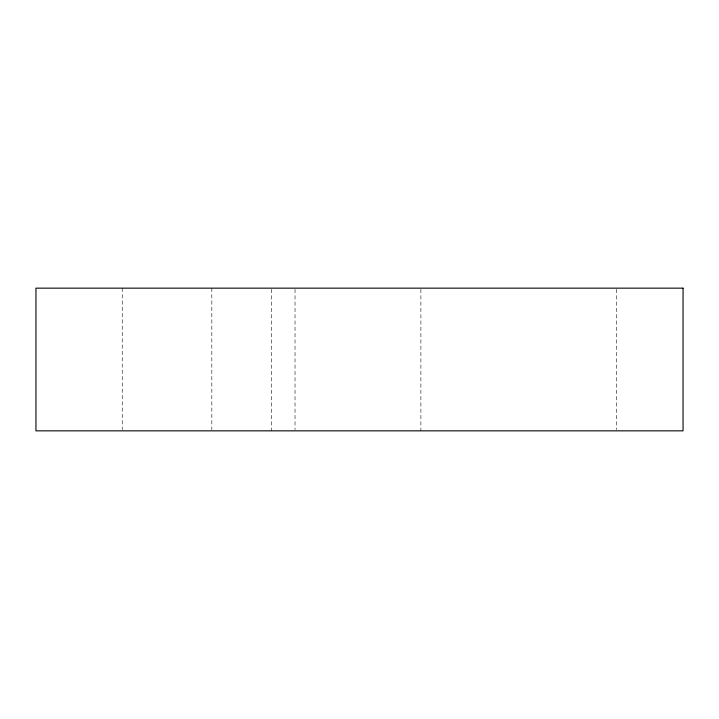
<?xml version="1.0" encoding="UTF-8"?>
<svg xmlns="http://www.w3.org/2000/svg" width="719" height="719" viewBox="0 0 719 719"><rect width="100%" height="100%" fill="white"/><g stroke="black" fill="none" stroke-linecap="round" stroke-linejoin="round"><path stroke-width="0.54" stroke-dasharray="3.6 2.7" d="M616.677 289.272L616.677 429.728M420.894 289.272L420.894 430.843M295.024 289.272L295.024 429.728M271.557 289.272L271.557 430.843M211.826 288.157L211.826 429.728M122.23 288.157L122.23 429.728"/><path stroke-width="1.08" d="M683.05 288.157L35.95 288.157L35.95 430.843L683.05 430.843L683.05 288.157"/></g></svg>
